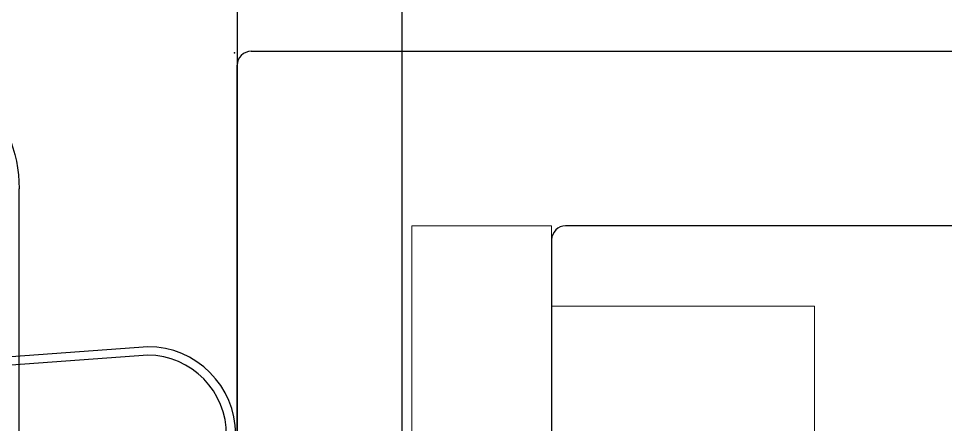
# Model space of a CAD drawing. Extents: x -82 to 113, y -82 to 93.
# Drawn here: x 7.525 to 8.188, y 71.397 to 71.688 of the extents above; entities that cross this region are included whole.
import ezdxf

# ---------------------------------------------------------------- set-up
doc = ezdxf.new("R2010")
doc.units = 0
doc.header["$MEASUREMENT"] = 0
doc.layers.get('0').update_dxf_attribs({"linetype": 'CONTINUOUS'})
for name, color, linetype in [('1', 7, 'CONTINUOUS'), ('Ballons', 7, 'CONTINUOUS'), ('FRAME', 1, 'CONTINUOUS'), ('INERTIA', 7, 'CONTINUOUS')]:
    doc.layers.add(name, color=color, linetype=linetype)

# ---------------------------------------------------------------- blocks, each defined once
blk = doc.blocks.new('Q250T190')
for p, q in [((-0.063, 0.181), (-0.05254, 0.04052)), ((-0.057, 0.181), (-0.0465, 0.04)), ((0.063, 0.181), (0.05254, 0.04052)), ((0.057, 0.17976), (0.057, 0.17187)), ((0.057, 0.17187), (0.0465, 0.04)), ((-0.088, 0.033), (-0.05952, 0.033)), ((-0.0595, 0.027), (-0.0855, 0.027)), ((-0.0595, 0.027), (0.0855, 0.027)), ((0.05952, 0.033), (0.088, 0.033)), ((-0.095, 0.001), (-0.095, 0.026)), ((-0.089, 0.0235), (-0.089, 0.0035)), ((0.089, 0.0035), (0.089, 0.0235)), ((0.095, 0.026), (0.095, 0.001)), ((-0.0855, 0), (0.0855, 0)), ((-0.035, -0.006), (-0.041, 0)), ((-0.035, -0.006), (-0.035, 0)), ((-0.088, -0.006), (-0.041, -0.006)), ((-0.035, -0.012), (-0.041, -0.006)), ((-0.035, -0.006), (0.088, -0.006)), ((0.035, -0.012), (0.035, -0.006)), ((0.035, -0.012), (-0.035, -0.012))]:
    blk.add_line(p, q)
for centre, radius, start, end in [((0, 0.181), 0.063, 0, 180), ((0, 0.18038), 0.057, 359.37793, 179.37791), ((-0.05952, 0.04), 0.007, 270, 4.25885), ((0.0595, 0.04), 0.013, 180, 270), ((0.05952, 0.04), 0.007, 175.74115, 270), ((-0.088, 0.026), 0.007, 90, 180.00001), ((-0.0855, 0.0235), 0.0035, 90, 179.99999), ((-0.088, 0.001), 0.007, 180, 270), ((-0.0855, 0.0035), 0.0035, 180, 270), ((0.0855, 0.0035), 0.0035, 270, 0), ((0.088, 0.001), 0.007, 270, 0)]:
    blk.add_arc(centre, radius, start, end)
at = {"extrusion": (0, 0, -1)}
for centre, radius, start, end in [((0.0595, 0.04), 0.013, 180, 270.00006), ((-0.0855, 0.0235), 0.0035, 90, 180.00001), ((-0.088, 0.026), 0.007, 90, 179.99999)]:
    blk.add_arc(centre, radius, start, end, dxfattribs=at)
blk = doc.blocks.new('HINGENEW00NEW00NEW00NEW00NEW00N')
at = {"layer": '1', "color": 1, "linetype": 'Continuous'}
for p, q in [((-0.12, -0.685), (-0.12, 0.67819)), ((-0.00189, 0.08764), (-0.00189, -0.685)), ((0.15411, -0.68402), (0.15411, -0.0974))]:
    blk.add_line(p, q, dxfattribs=at)
blk.add_arc((0.25254, -0.0974), 0.09843, 90, 180, dxfattribs=at)
blk.add_point((0, 0), dxfattribs=at)
blk = doc.blocks.new('25192')
at = {"color": 7, "linetype": 'Continuous', "lineweight": 15}
for p, q in [((1.25, 0.094), (0, 0.094)), ((0, 0.094), (0, -0.094)), ((1.25, -0.094), (0, -0.094))]:
    blk.add_line(p, q, dxfattribs=at)
blk = doc.blocks.new('25202 z')
at = {"color": 7, "linetype": 'Continuous', "lineweight": 15}
for p, q in [((0, 0.1), (0, 0)), ((1, 0.1), (0, 0.1)), ((1, 0), (0, 0))]:
    blk.add_line(p, q, dxfattribs=at)
blk = doc.blocks.new('3207-1_Block_Frame_Component')
for p, q in [((-0.0625, -0.99), (-0.0625, -0.01)), ((0.0625, -0.26), (0.0625, -0.765)), ((0.0725, -0.775), (0.5275, -0.775)), ((0.2245, -1), (-0.0525, -1))]:
    blk.add_line(p, q)
for centre, start, end in [((0.0725, -0.765), 180, 270), ((-0.0525, -0.99), 179.99997, 270.00003)]:
    blk.add_arc(centre, 0.01, start, end)
blk = doc.blocks.new('3209_In-Swing_Nail-Fin_Frame_Assembly')
at = {"xscale": -1}
blk.add_blockref('3207-1_Block_Frame_Component', (4.375, 0), dxfattribs=at)

msp = doc.modelspace()

# ---------------------------------------------------------------- block references
at = {"rotation": 270}
msp.add_blockref('Q250T190', (7.43637, 71.38966), dxfattribs=at)
at = {"layer": 'Ballons', "rotation": 270}
for name, p in [('25202 z', (7.80642, 71.53918)), ('25192', (8.00042, 71.48177))]:
    msp.add_blockref(name, p, dxfattribs=at)
at = {"layer": 'FRAME', "xscale": -1, "rotation": 270}
msp.add_blockref('3209_In-Swing_Nail-Fin_Frame_Assembly', (8.68142, 67.22668), dxfattribs=at)
at = {"layer": 'INERTIA', "color": 1, "xscale": -1, "zscale": -1}
msp.add_blockref('HINGENEW00NEW00NEW00NEW00NEW00N', (7.67953, 71.66316), dxfattribs=at)

doc.saveas('drawing.dxf')
